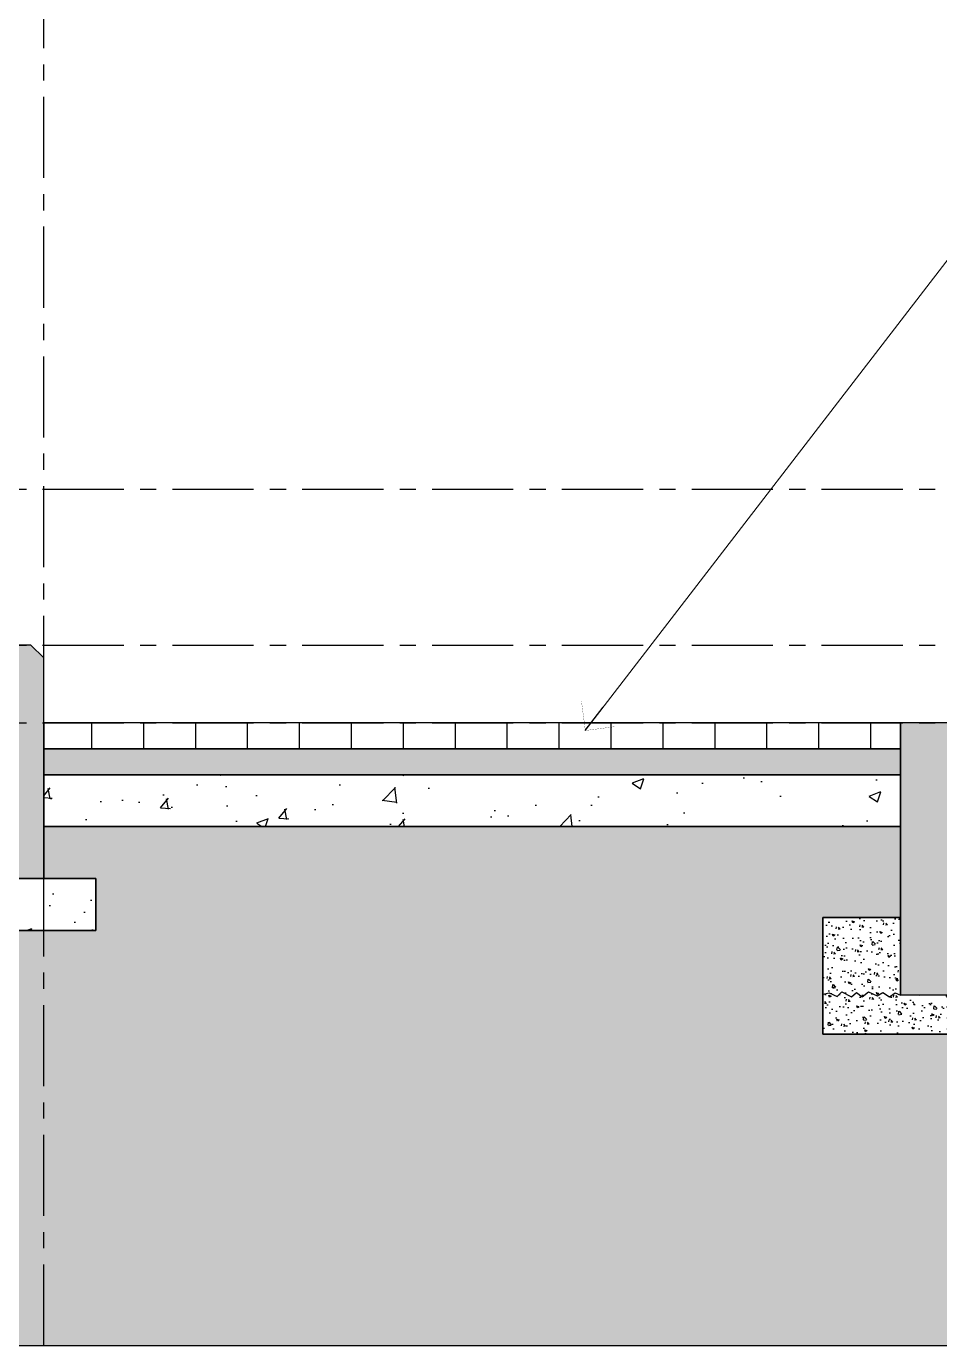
# Model space of a CAD drawing. Header units: inches. Extents: x 50027 to 54188, y -4291 to 1318.
# Drawn here: x 52132.2 to 52202.6, y -186.8 to -85.1 of the extents above; entities that cross this region are included whole.
import ezdxf

# ---------------------------------------------------------------- set-up
doc = ezdxf.new("R2010")
doc.units = ezdxf.units.IN
doc.linetypes.add('CENTER', pattern=[2, 1.25, -0.25, 0.25, -0.25])
doc.layers.add('05--TEXT-3', color=3, linetype='Continuous', lineweight=35)
for name, color, linetype in [('A-TYP-ST-Hatch', 8, 'Continuous'), ('HATCH', 251, 'Continuous'), ('Kerb Hatch', 9, 'Continuous'), ('KERB STONE', 6, 'Continuous'), ('PAVMENT HATCH', 9, 'Continuous'), ('ROAD CL', 251, 'CENTER'), ('SECTION', 8, 'Continuous'), ('UPSTAND KERB', 9, 'Continuous')]:
    doc.layers.add(name, color=color, linetype=linetype)
doc.styles.add('TIME NEW', font='times.ttf')
doc.dimstyles.new('3-8 LEADER', dxfattribs={"dimscale": 0.4, "dimtxt": 8, "dimasz": 4, "dimexe": 6, "dimexo": 6, "dimgap": 0, "dimtad": 0, "dimdec": 0, "dimzin": 12, "dimdsep": 46, "dimlunit": 4, "dimtxsty": 'TIME NEW', "dimblk": 'DIM AERO', "dimcen": 0, "dimdle": 20, "dimclrd": 1, "dimclre": 9, "dimclrt": 2, "dimadec": 0, "dimazin": 0, "dimtfac": 1, "dimtdec": 0, "dimtofl": 0, "dimtmove": 1, "dimatfit": 3, "dimldrblk": 'DIM AERO', "dimfxl": 1, "dimtvp": 0.75, "dimtolj": 1, "dimtzin": 12, "dimlwd": 18, "dimlwe": 18, "dimarcsym": 1})

# ---------------------------------------------------------------- blocks, each defined once
blk = doc.blocks.new('UPSTAND CURB')
at = {"layer": 'Kerb Hatch'}
blk.add_hatch(color=240, dxfattribs=at).paths.add_polyline_path([(1, 10), (0, 9), (0, -10.95829999999842), (6, -10.95829999999842), (6, 10)])
h = blk.add_hatch(dxfattribs=at)
h.set_pattern_fill('AR-CONC', color=251, scale=0.01, style=0)
h.set_pattern_definition([(49.99999999999999, (0, -3), (1.82184668996004, -0.1593908553890309), [0.1905, -2.0955]), (355, (0, -3), (-0.3524342142496934, 1.910568452390351), [0.1524, -1.6764058417]), (100.4514447, (0.15182007, -3.013282535), (1.469412470903533, 1.751177519121951), [0.161900088, -1.780902446]), (46.18420000000001, (0, -2.492), (2.710790408921299, -0.4204232793272715), [0.28575, -3.14325]), (96.63555760999996, (0.225899, -2.527035), (2.37404134051503, 2.474261245977215), [0.2428502314, -2.6713560816]), (351.1841511700001, (0, -2.492), (2.37404134064977, 2.474261245855327), [0.2285996707, -2.5145973192]), (21, (0.254, -2.619), (1.516143912691325, -1.022651981870876), [0.1905, -2.0955]), (326.0000000000001, (0.254, -2.619), (0.6180202834764708, 1.841879661223193), [0.1524, -1.6764]), (71.45144499999999, (0.380345326, -2.704220999), (2.134164192787162, 0.8192276888590524), [0.161900088, -1.780899376]), (37.50000000000001, (0, -3), (0.03088603250591817, 0.8455503887315311), [0, -1.65608, 0, -1.7018, 0, -1.68275]), (7.499999999999999, (0, -3), (0.6681966251030574, 1.001805748181195), [0, -0.9702799999999999, 0, -1.61798, 0, -0.6413500000000001]), (327.5, (-0.5664199999999999, -3), (1.355905951668714, -0.05728743992673443), [0, -0.635, 0, -1.9812, 0, -2.6289]), (317.5, (-0.82042, -3), (1.48129181386018, 0.2542649103333303), [0, -0.8255, 0, -1.31572, 0, -1.8669])])
h.paths.add_polyline_path([(6, -5), (12, -5), (12, -14), (0, -14), (0, -11), (6, -11)])
at = {"layer": 'UPSTAND KERB', "color": 4}
for points in [[(1, 10), (6, 10), (6, -10.95829999999842), (0, -10.95829999999842), (0, 9)], [(6, -5), (12, -5), (12, -14), (0, -14), (0, -11), (6, -11)]]:
    blk.add_lwpolyline(points, close=True, dxfattribs=at)
at = {"layer": 'UPSTAND KERB', "color": 8}
blk.add_lwpolyline([(11.99999999999272, -10.92079992927756), (11.49570581474836, -10.81400910727825), (10.89878616686474, -11.08980200588849), (10.53857603454526, -10.73201662376232), (9.787280615790223, -11.12707131654315), (9.396195329256443, -10.77673979662359), (8.963943170474522, -11.12707131654315), (8.480232421305118, -10.73201662376232), (7.811270747053641, -11.05253269523382), (7.379018588268082, -10.77673979662359), (6.864432684891653, -11.12707131654315), (6.421888808068616, -10.81400910727825), (6, -11)], dxfattribs=at)
blk = doc.blocks.new('DIM AERO')
at = {"color": 2}
blk.add_line((0, 0), (-1.414213562369696, 8.659560562334119e-17), dxfattribs=at)
at = {"color": 2, "const_width": 0.01}
blk.add_lwpolyline([(-1, -0.9999999999999999), (0, 0), (-0.9999999999999999, 1)], dxfattribs=at)

msp = doc.modelspace()

# ---------------------------------------------------------------- hatches: boundary and pattern name
at = {"layer": 'A-TYP-ST-Hatch'}
h = msp.add_hatch(dxfattribs=at)
h.set_pattern_fill('EARTH', color=256, scale=2, angle=45)
h.set_pattern_definition([(45, (-2543.174377, 4794.445130750576), (0, 17.96051224213831), [12.7, -12.7]), (45, (-2546.541973045401, 4797.812726795977), (0, 17.96051224213831), [12.7, -12.7]), (45, (-2549.909569090802, 4801.180322841378), (0, 17.96051224213831), [12.7, -12.7]), (135, (-2549.909569090802, 4803.425386871645), (-17.96051224213831, 0), [12.7, -12.7]), (135, (-2546.541973045401, 4806.792982917046), (-17.96051224213831, 0), [12.7, -12.7]), (135, (-2543.174377, 4810.160578962447), (-17.96051224213831, 0), [12.7, -12.7])])
h.paths.add_polyline_path([(52193.55146625286, -153.7743856901511), (52199.55146625286, -153.7743856901511), (52199.55146625286, -146.7743856901652), (52133.55146625263, -146.7743856901361), (52133.55146625263, -150.7743856901828), (52137.55146625263, -150.7743856901661), (52137.55146625263, -154.7743856901661), (52123.55146625272, -154.7743856902098), (52123.5514662526, -150.7739119901132), (52049.54815423238, -150.7743856902243), (52049.54910053864, -142.7743856901786), (52039.55146625272, -142.7743856902098), (52039.5514662526, -138.7743856902243), (52043.5514662526, -138.7743856902077), (52043.5514662526, -128.7743856901361), (52006.55146625029, -128.7743856901349), (52006.55146625028, -138.7743856901107), (52010.55146625028, -138.7743856900941), (52010.55146625028, -142.7743856900941), (51996.55146625036, -142.7743856901377), (51996.55146625025, -138.7743856901523), (52000.55146625025, -138.7743856901356), (52000.55146625025, -124.7743856901361), (51912.55146625728, -124.774385690134), (51912.55146625716, -120.7743856901486), (51916.55146625716, -120.774385690148), (51916.55146625463, -55.7743856884764), (51850.55146625176, -55.77438568898827), (51850.55146625177, -72.77438569008405), (51854.55146625177, -72.77438569008405), (51854.55146625177, -76.77438569008405), (51840.55146625185, -76.7743856901277), (51840.55146625174, -72.77438569014225), (51844.55146625174, -72.77438569014225), (51844.55146625174, -23.77438569088554), (51774.55146625354, -23.77438569088554), (51774.55146625354, -72.77438569014225), (51778.55146625354, -72.77438569014225), (51778.55146625343, -76.77438568918183), (51764.55146625351, -76.77438569008405), (51764.55146625351, -72.77438569008405), (51768.55146625351, -72.77438569008405), (51768.55146625352, -55.77438568839511), (51702.55146625065, -55.77438569013611), (51702.55146624812, -120.774385690148), (51706.55146624812, -120.7743856901486), (51706.55146624801, -124.774385690134), (51618.55146625503, -124.7743856901361), (51618.55146625503, -138.7743856901356), (51622.55146625503, -138.7743856901523), (51622.55146625492, -142.7743856901377), (51608.551466255, -142.7743856900941), (51608.551466255, -138.7743856900941), (51612.551466255, -138.7743856901107), (51612.55146625499, -128.7743856901349), (51575.55146625268, -128.7743856901361), (51575.55146625268, -138.7743856902077), (51579.55146625268, -138.7743856902243), (51579.55146625256, -142.7743856902098), (51569.55383196664, -142.7743856901786), (51569.5547782729, -150.7743856902243), (51495.55146625268, -150.7739119901132), (51495.55146625256, -154.7743856902098), (51481.55146625265, -154.7743856901661), (51481.55146625265, -150.7743856901661), (51485.55146625265, -150.7743856901828), (51485.55146625265, -146.7743856901361), (51419.55146625242, -146.7743856901652), (51419.55146625242, -153.7743856901511), (51425.55146625242, -153.7743856901511), (51425.55146625242, -162.7743856901511), (51413.55146625242, -162.7743856901511), (51173.46549210426, -162.7743856901511), (51173.46549210426, -186.7743856901511), (52445.63744040102, -186.7743856901511), (52445.63744040102, -162.7743856901511), (52205.55147723185, -162.7743856901511), (52193.55146625286, -162.7743856901511)])
at = {"layer": 'A-TYP-ST-Hatch', "linetype": 'Continuous', "ltscale": 1.5}
h = msp.add_hatch(dxfattribs=at)
h.set_pattern_fill('AR-SAND', color=251, scale=0.01, style=0)
h.set_pattern_definition([(37.50000000000001, (0, 196.5498707505758), (-0.01600031295984046, 0.4894132373293424), [0, -0.38608, 0, -0.4318, 0, -0.41275]), (7.499999999999999, (0, 196.5498707505758), (0.4495232831380027, 0.7168251005683542), [0, -0.20828, 0, -0.34798, 0, -0.13335]), (327.5, (-0.31242, 196.5498707505758), (0.790992370241458, 0.001437184678545762), [0, -0.127, 0, -0.4572, 0, -0.5969]), (317.5, (-0.31242, 196.5498707505758), (0.7635564524722972, 0.2229293232572163), [0, -0.0635, 0, -0.29972, 0, -0.3429])])
h.paths.add_polyline_path([(52133.55248235909, -140.7743856901361), (52133.55248235909, -142.7743856901216), (52199.55146625257, -142.7743856901652), (52199.55146625257, -140.7743856901652)])
at = {"layer": 'HATCH', "ltscale": 15}
h = msp.add_hatch(color=240, dxfattribs=at)
h.dxf.hatch_style = 1
h.paths.add_polyline_path([(52127.5514662526, -150.7743856902243), (52133.55146625263, -150.7743856901661), (52133.55146625263, -133.7743856902343), (52132.55146625263, -132.7743856902179), (52127.5514662526, -132.7743856901361)])
at = {"layer": 'PAVMENT HATCH'}
h = msp.add_hatch(dxfattribs=at)
h.set_pattern_fill('_USER', color=2, scale=4, angle=90, style=0, pattern_type=0)
h.set_pattern_definition([(90, (-245202.7487828836, -69497.08021174918), (-4, 2.449293598294706e-16), [])])
h.paths.add_polyline_path([(52133.55146625124, -138.7743856901361), (52133.55146625129, -140.7743856901361), (52199.55146625257, -140.7743856901652), (52199.55146625257, -138.7743856901652)])
h = msp.add_hatch(dxfattribs=at)
h.set_pattern_fill('AR-CONC', color=251, scale=0.05, style=0)
h.set_pattern_definition([(49.99999999999999, (0, 196.5498707505758), (9.1092334498002, -0.7969542769451543), [0.9525000000000001, -10.4775]), (355, (0, 196.5498707505758), (-1.762171071248467, 9.552842261951758), [0.762, -8.3820292085]), (100.4514447, (0.7591003500000001, 196.4834580755758), (7.347062354517664, 8.755887595609755), [0.80950044, -8.904512229999998]), (46.18420000000001, (0, 199.0898707505758), (13.5539520446065, -2.102116396636358), [1.42875, -15.71625]), (96.63555760999996, (1.129495, 198.9146957505758), (11.87020670257515, 12.37130622988608), [1.214251157, -13.356780408]), (351.1841511700001, (0, 199.0898707505758), (11.87020670324885, 12.37130622927663), [1.1429983535, -12.572986596]), (21, (1.27, 198.4548707505758), (7.580719563456625, -5.11325990935438), [0.9525000000000001, -10.4775]), (326.0000000000001, (1.27, 198.4548707505758), (3.090101417382354, 9.209398306115963), [0.762, -8.382]), (71.45144499999999, (1.90172663, 198.0287657555758), (10.67082096393581, 4.096138444295263), [0.8095004400000001, -8.90449688]), (37.50000000000001, (0, 196.5498707505758), (0.1544301625295909, 4.227751943657656), [0, -8.2804, 0, -8.509, 0, -8.41375]), (7.499999999999999, (0, 196.5498707505758), (3.340983125515288, 5.009028740905975), [0, -4.8514, 0, -8.0899, 0, -3.20675]), (327.5, (-2.8321, 196.5498707505758), (6.77952975834357, -0.2864371996336722), [0, -3.175, 0, -9.906, 0, -13.1445]), (317.5, (-4.1021, 196.5498707505758), (7.406459069300903, 1.271324551666652), [0, -4.1275, 0, -6.578600000000001, 0, -9.3345])])
h.paths.add_polyline_path([(52133.55146625118, -142.7743856901507), (52133.55146625129, -146.7743856901361), (52199.55146625257, -146.7743856901652), (52199.55146625257, -142.7743856901652)])
h = msp.add_hatch(dxfattribs=at)
h.set_pattern_fill('AR-CONC', color=251, scale=0.05, style=0)
h.set_pattern_definition([(49.99999999999999, (-137.0000000023865, 166.5498707505458), (9.1092334498002, -0.7969542769451543), [0.9525000000000001, -10.4775]), (355, (-137.0000000023865, 166.5498707505458), (-1.762171071248467, 9.552842261951758), [0.762, -8.3820292085]), (100.4514447, (-136.2408996523865, 166.4834580755458), (7.347062354517664, 8.755887595609755), [0.8095004399999999, -8.904512229999996]), (46.18420000000001, (-137.0000000023865, 169.0898707505458), (13.5539520446065, -2.102116396636358), [1.42875, -15.71625]), (96.63555760999992, (-135.8705050023865, 168.9146957505458), (11.87020670257515, 12.37130622988608), [1.214251157, -13.356780408]), (351.1841511700001, (-137.0000000023865, 169.0898707505458), (11.87020670324885, 12.37130622927663), [1.1429983535, -12.572986596]), (21, (-135.7300000023865, 168.4548707505458), (7.580719563456625, -5.11325990935438), [0.9525000000000001, -10.4775]), (326.0000000000001, (-135.7300000023865, 168.4548707505458), (3.090101417382354, 9.209398306115963), [0.762, -8.382]), (71.45144499999999, (-135.0982733723865, 168.0287657555458), (10.67082096393581, 4.096138444295263), [0.8095004400000001, -8.90449688]), (37.50000000000001, (-137.0000000023865, 166.5498707505458), (0.1544301625295909, 4.227751943657656), [0, -8.2804, 0, -8.509, 0, -8.41375]), (7.499999999999999, (-137.0000000023865, 166.5498707505458), (3.340983125515288, 5.009028740905975), [0, -4.8514, 0, -8.0899, 0, -3.20675]), (327.5, (-139.8321000023865, 166.5498707505458), (6.77952975834357, -0.2864371996336722), [0, -3.175, 0, -9.906, 0, -13.1445]), (317.5, (-141.1021000023865, 166.5498707505458), (7.406459069300903, 1.271324551666652), [0, -4.1275, 0, -6.578600000000001, 0, -9.3345])])
h.paths.add_polyline_path([(52123.5514662526, -150.7743856902243), (52123.55146625272, -154.7743856902098), (52137.55146625263, -154.7743856901661), (52137.55146625263, -150.7743856901661)])

# ---------------------------------------------------------------- linework, layer by layer
at = {"layer": 'Defpoints'}
for points in [[(52205.55147723185, -162.7743856901511), (52193.55146625286, -162.7743856901511), (52193.55146625286, -153.7743856901511), (52199.55146625286, -153.7743856901511), (52199.55146625286, -146.7743856901652), (52133.55146625263, -146.7743856901361), (52133.55146625263, -150.7743856901828), (52137.55146625263, -150.7743856901661), (52137.55146625263, -154.7743856901661), (52123.55146625272, -154.7743856902098), (52123.5514662526, -150.7739119901132), (52049.54815423238, -150.7743856902243)], [(51173.46549210426, -186.7743856901511), (52445.63744040102, -186.7743856901511)]]:
    msp.add_lwpolyline(points, dxfattribs=at)
at = {"layer": 'KERB STONE', "ltscale": 15}
msp.add_lwpolyline([(52127.5514662526, -150.7743856902243), (52133.55146625263, -150.7743856901661), (52133.55146625263, -133.7743856902343), (52132.55146625263, -132.7743856902179), (52127.5514662526, -132.7743856901361)], close=True, dxfattribs=at)
at = {"layer": 'ROAD CL', "ltscale": 5}
for p, q in [((52133.55146625263, -186.7743856901511), (52133.55146625263, 443.1787004461221)), ((51173.46549210426, -120.7743856901361), (52445.63744040102, -120.7743856901361)), ((51173.46549210426, -132.7743856901995), (52445.63744040102, -132.7743856901995)), ((51173.46549210426, -138.7743856901511), (52445.63744040102, -138.7743856901511))]:
    msp.add_line(p, q, dxfattribs=at)
at = {"layer": 'SECTION', "color": 4}
for points in [[(52133.55146625124, -138.7743856901361), (52133.55146625129, -140.7743856901361), (52199.55146625257, -140.7743856901652), (52199.55146625257, -138.7743856901652)], [(52133.55248235909, -140.7743856901361), (52133.55248235909, -142.7743856901216), (52199.55146625257, -142.7743856901652), (52199.55146625257, -140.7743856901652)], [(52133.55146625118, -142.7743856901507), (52133.55146625129, -146.7743856901361), (52199.55146625257, -146.7743856901652), (52199.55146625257, -142.7743856901652)], [(52123.5514662526, -150.7743856902243), (52123.55146625272, -154.7743856902098), (52137.55146625263, -154.7743856901661), (52137.55146625263, -150.7743856901661)]]:
    msp.add_lwpolyline(points, close=True, dxfattribs=at)

# ---------------------------------------------------------------- block references
at = {"layer": 'KERB STONE', "ltscale": 15, "xscale": -1}
msp.add_blockref('UPSTAND CURB', (52205.55146625286, -148.7743856901511), dxfattribs=at)

# ---------------------------------------------------------------- leaders
at = {"layer": '05--TEXT-3'}
for points in [[(52102.07215213151, -121.060655695154), (52143.55615679661, -67.10689064534925), (52197.73491584585, -67.10689064534925)], [(52175.26419905393, -139.3653633792716), (52216.74820371903, -85.41159832946686), (52277.13015060045, -85.41159832946686)]]:
    msp.add_leader(points, dimstyle='3-8 LEADER', override={"dimgap": 0, "dimtad": 0}, dxfattribs=at)

doc.saveas('drawing.dxf')
